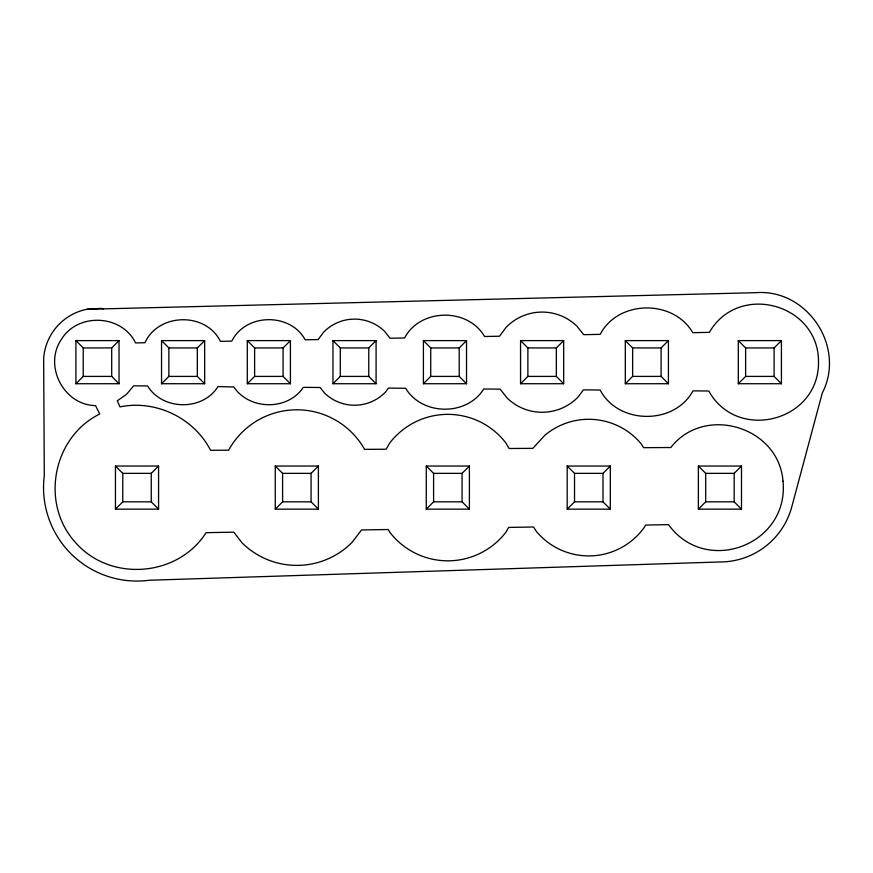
<?xml version="1.0" encoding="UTF-8"?>
<svg xmlns="http://www.w3.org/2000/svg" width="873" height="873" viewBox="0 0 873 873"><rect width="100%" height="100%" fill="white"/><g stroke="black" fill="none" stroke-linecap="round" stroke-linejoin="round"><path stroke-width="1.31" d="M75.907 383.727L83.23 376.405L111.7 376.405L119.023 383.727L75.907 383.727L75.907 340.612L119.023 340.612L119.023 383.727M75.907 340.612L83.23 347.934L111.7 347.934L119.023 340.612M161.538 383.727L168.86 376.405L197.331 376.405L204.653 383.727L161.538 383.727L161.538 340.612L204.653 340.612L204.653 383.727M197.331 376.405L197.331 347.934L204.653 340.612M115.454 509.155L122.777 501.833L151.247 501.833L158.57 509.155L158.57 466.04L115.454 466.04L115.454 509.155L158.57 509.155M151.247 501.833L151.247 473.362L158.57 466.04M247.299 383.727L254.621 376.405L283.092 376.405L290.414 383.727L247.299 383.727L247.299 340.612L290.414 340.612L290.414 383.727M247.299 340.612L254.621 347.934L283.092 347.934L290.414 340.612M332.962 383.727L340.295 376.405L368.766 376.405L376.088 383.727L376.088 340.612L332.962 340.612L332.962 383.727L376.088 383.727M332.962 340.612L340.295 347.934L368.766 347.934L376.088 340.612M275.268 509.155L282.601 501.833L282.601 473.362L275.268 466.04L275.268 509.155L318.394 509.155L318.394 466.04L275.268 466.04M318.394 509.155L311.072 501.833L311.072 473.362L318.394 466.04M423.405 383.727L430.727 376.405L430.727 347.934L423.405 340.612L466.531 340.612L466.531 383.727L423.405 383.727L423.405 340.612M430.727 347.934L459.209 347.934L466.531 340.612M520.559 383.727L527.881 376.405L527.881 347.934L520.559 340.612L520.559 383.727L563.674 383.727L563.674 340.612L520.559 340.612M527.881 347.934L556.352 347.934L563.674 340.612M426.275 509.155L433.597 501.833L462.068 501.833L469.401 509.155L469.401 466.04L426.275 466.04L426.275 509.155L469.401 509.155M426.275 466.04L433.597 473.362L462.068 473.362L469.401 466.04M625.308 383.727L632.63 376.405L661.101 376.405L668.423 383.727L668.423 340.612L625.308 340.612L625.308 383.727L668.423 383.727M625.308 340.612L632.63 347.934L661.101 347.934L668.423 340.612M567.188 509.155L574.521 501.833L602.992 501.833L610.314 509.155L610.314 466.04L567.188 466.04L567.188 509.155L610.314 509.155M567.188 466.04L574.521 473.362L602.992 473.362L610.314 466.04M738.307 383.727L745.629 376.405L774.1 376.405L781.422 383.727L781.422 340.612L738.307 340.612L738.307 383.727L781.422 383.727M738.307 340.612L745.629 347.934L774.1 347.934L781.422 340.612M698.378 509.155L705.7 501.833L734.171 501.833L741.493 509.155L741.493 466.04L698.378 466.04L698.378 509.155L741.493 509.155M698.378 466.04L705.7 473.362L734.171 473.362L741.493 466.04M86.929 309.282L755.603 292.695C807.285 288.472 846.144 347.028 822.279 393.025L791.778 506.842A74.369 74.369 0 0 1 719.941 561.972L149.458 580.239A93.476 93.476 0 0 1 44.305 475.654L43.65 358.65A53.93 53.93 0 0 1 86.929 309.282L100.973 308.355L103.549 308.867M161.538 340.612L168.86 347.934L197.331 347.934M430.727 376.405L459.209 376.405L466.531 383.727M527.881 376.405L556.352 376.405L563.674 383.727M115.454 466.04L122.777 473.362L151.247 473.362M282.601 473.362L311.072 473.362M282.601 501.833L311.072 501.833M774.1 347.934L774.1 376.405M745.629 347.934L745.629 376.405M734.171 473.362L734.171 501.833M705.7 473.362L705.7 501.833M661.101 347.934L661.101 376.405M632.63 347.934L632.63 376.405M602.992 473.362L602.992 501.833M574.521 473.362L574.521 501.833M556.352 347.934L556.352 376.405M462.068 473.362L462.068 501.833M459.209 347.934L459.209 376.405M433.597 473.362L433.597 501.833M368.766 347.934L368.766 376.405M340.295 347.934L340.295 376.405M283.092 347.934L283.092 376.405M254.621 347.934L254.621 376.405M168.86 347.934L168.86 376.405M122.777 473.362L122.777 501.833M111.7 347.934L111.7 376.405M83.23 347.934L83.23 376.405M783.005 481.219C789.268 544.785 705.984 576.387 668.511 524.651L645.616 525.055L644.776 526.692A68.312 68.312 0 0 1 536.491 531.592L533.556 526.986L508.697 527.423L506.056 532.017A73.234 73.234 0 0 1 389.86 532.334L388.212 529.507L361.531 529.966L351.994 542.46A77.806 77.806 0 0 1 241.974 542.766L233.8 532.181L206.104 532.661C177.819 577.075 110.314 582.258 75.602 542.668C40.016 503.863 52.489 437.318 99.708 414.02L95.561 405.618C63.805 405.17 43.388 365.863 61.263 339.619C77.533 312.348 121.784 314.313 135.566 342.925L144.951 342.751C158.515 312.774 205.842 311.857 220.443 341.354L231.782 341.147C245.64 313.123 290.294 312.381 305.201 339.804L318.132 339.564L323.665 332.133A43.061 43.061 0 0 1 384.556 331.304L390.035 338.244L404.614 337.971C420.164 308.191 467.819 307.482 484.537 336.498L499.542 336.225L506.024 327.43A50.088 50.088 0 0 1 576.846 326.076L583.71 334.675L600.177 334.37C618.204 299.788 673.279 299.068 692.736 332.668L709.356 332.362C738.733 281.499 819.616 303.99 818.503 362.721C818.503 421.463 737.205 442.425 708.8 391.006L692.976 390.864C674.272 425.347 618.28 424.714 600.144 390.024L583.382 389.871L578.21 396.899A50.088 50.088 0 0 1 507.377 398.263L500.087 389.129L483.751 388.976C466.826 416.268 422.128 415.788 405.65 388.278L388.43 388.114L385.386 392.195A43.061 43.061 0 0 1 324.494 393.025L320.14 387.503L303.313 387.35C287.664 410.877 249.438 410.277 233.789 386.957L217.988 386.586C202.7 411.161 162.596 410.572 147.581 385.942L133.667 385.822L126.454 394.4L117.266 400.827L120.016 406.873C155.743 399.561 193.904 417.861 210.579 450.293L228.813 450.184L229.348 448.886A77.806 77.806 0 0 1 364.106 448.504L364.456 449.366L386.139 449.235L389.609 443.178A73.234 73.234 0 0 1 505.816 442.851L509.09 448.493L532.879 448.34L544.763 435.343A68.312 68.312 0 0 1 641.011 443.604L643.608 447.674L670.835 447.511C704.413 404.264 778.825 426.624 783.005 481.219"/></g></svg>
